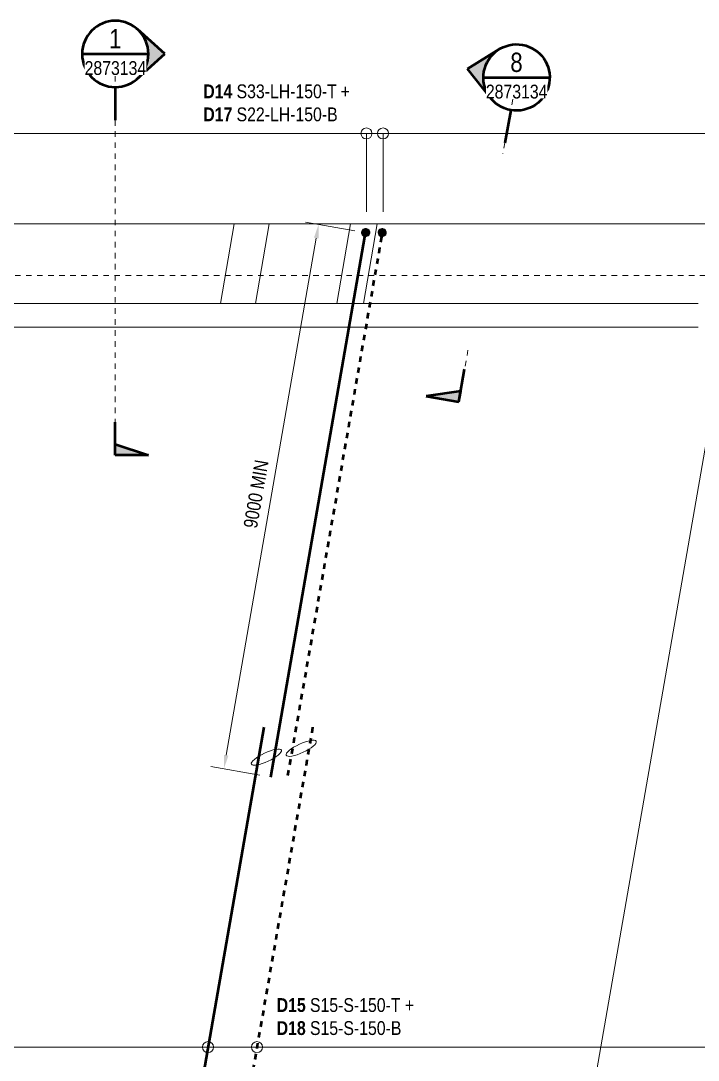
# Model space of a CAD drawing. Header units: metres. Extents: x -1150 to -1098, y 3 to 550.
# Drawn here: x -1131.52 to -1119.25, y 530.92 to 549.73 of the extents above; entities that cross this region are included whole.
import ezdxf

# ---------------------------------------------------------------- set-up
doc = ezdxf.new("R2010")
doc.units = ezdxf.units.M
for name, pattern in [('Dot_Section Line', [0.02, 0, -0.02]), ('JacobsDash', [0.0045, 0.003, -0.0015]), ('JacobsGridLine', [0.0145, 0.01, -0.001, 0.0025, -0.001])]:
    doc.linetypes.add(name, pattern=pattern)
doc.layers.get('Defpoints').update_dxf_attribs({"color": 41})
for name, color, linetype, lineweight in [('A-ANNO-DIMS', 7, 'Continuous', 9), ('A-ANNO-NOTE', 7, 'Continuous', 9), ('A-DETL', 7, 'Continuous', 13), ('A-DETL-GENF', 7, 'Continuous', 9), ('A-FLOR', 7, 'Continuous', 50), ('G-ANNO-TEXT', 7, 'Continuous', 9), ('S-BEAM', 7, 'Continuous', 50), ('S-GRID', 7, 'Continuous', 9)]:
    doc.layers.add(name, color=color, linetype=linetype, lineweight=lineweight)
doc.layers.add('G-ANNO-SYMB', color=7, linetype='Continuous', lineweight=35, true_color=0x0080ff)
doc.styles.add('Arial Narrow', font='ARIALN.TTF', dxfattribs={"height": 0.35})
doc.styles.add('Arial Narrow_1', font='ARIALN.TTF', dxfattribs={"height": 0.25})
doc.styles.add('Arial Narrow_B', font='ARIALNB.TTF', dxfattribs={"height": 0.25})
doc.dimstyles.new('Dimension_Standard_O__mm_', dxfattribs={"dimscale": 0.3048, "dimtxt": 0.255858, "dimasz": 0.82021, "dimexe": 0.787402, "dimexo": 0.492126, "dimgap": 0.492126, "dimtad": 1, "dimdec": 0, "dimlfac": 1000, "dimzin": 0, "dimdsep": 46, "dimtxsty": 'Arial Narrow_1', "dimsah": 1, "dimcen": 0.09, "dimaunit": 1, "dimadec": 4, "dimazin": 0, "dimtfac": 1, "dimtdec": 4, "dimtix": 1, "dimtmove": 0, "dimatfit": 3, "dimfxl": 1, "dimtvp": 1, "dimtfill": 1, "dimtolj": 1, "dimtzin": 0, "dimlwd": 18, "dimlwe": 18, "dimarcsym": 2})

# ---------------------------------------------------------------- blocks, each defined once
blk = doc.blocks.new('CS_DET_Rebar Combined - Multiple Bar-7463282-DRG-2873131 - DECK REINFORCEMENT PLAN')
at = {"layer": 'A-DETL-GENF'}
blk.add_hatch(color=256, dxfattribs=at).paths.add_polyline_path([(9.928, -0.019), (9.935, -0.037), (9.947, -0.053), (9.963, -0.065), (9.981, -0.072), (10, -0.075), (10.019, -0.072), (10.038, -0.065), (10.053, -0.053), (10.065, -0.037), (10.072, -0.019), (10.075, 0), (10.072, 0.019), (10.065, 0.038), (10.053, 0.053), (10.038, 0.065), (10.019, 0.072), (10, 0.075), (9.981, 0.072), (9.963, 0.065), (9.947, 0.053), (9.935, 0.038), (9.928, 0.019), (9.925, 0)])
at = {"layer": 'A-DETL-GENF', "lineweight": 50}
blk.add_line((0, 0), (9.925, 0), dxfattribs=at)
at = {"layer": 'A-DETL-GENF'}
for start, end in [(0, 180), (180, 360)]:
    blk.add_arc((10, 0), 0.075, start, end, dxfattribs=at)
blk = doc.blocks.new('CS_DET_Rebar Combined - Multiple Bar-7463274-DRG-2873131 - DECK REINFORCEMENT PLAN')
at = {"layer": 'A-DETL-GENF'}
blk.add_hatch(color=256, dxfattribs=at).paths.add_polyline_path([(9.928, -0.019), (9.935, -0.037), (9.947, -0.053), (9.963, -0.065), (9.981, -0.072), (10, -0.075), (10.019, -0.072), (10.038, -0.065), (10.053, -0.053), (10.065, -0.037), (10.072, -0.019), (10.075, 0), (10.072, 0.019), (10.065, 0.038), (10.053, 0.053), (10.038, 0.065), (10.019, 0.072), (10, 0.075), (9.981, 0.072), (9.963, 0.065), (9.947, 0.053), (9.935, 0.038), (9.928, 0.019), (9.925, 0)])
at = {"layer": 'A-DETL-GENF', "linetype": 'JacobsDash', "lineweight": 50}
blk.add_line((9.925, 0), (0, 0), dxfattribs=at)
at = {"layer": 'A-DETL-GENF'}
for start, end in [(360, 180), (180, 360)]:
    blk.add_arc((10, 0), 0.075, start, end, dxfattribs=at)
blk = doc.blocks.new('T2DExtentArrowReinf_v1 - Extent-7462384-DRG-2873131 - DECK REINFORCEMENT PLAN')
at = {"layer": 'A-DETL-GENF'}
blk.add_line((0.25, 0), (30.329, 0), dxfattribs=at)
blk = doc.blocks.new('T2DExtentArrowReinf_v1 - Extent-7449611-DRG-2873131 - DECK REINFORCEMENT PLAN')
at = {"layer": 'A-DETL-GENF'}
blk.add_line((0.25, 0), (38.43, 0), dxfattribs=at)
blk = doc.blocks.new('CS_DET_Rebar Combined - Multiple Bar-7465618-DRG-2873131 - DECK REINFORCEMENT PLAN')
at = {"layer": 'A-DETL-GENF', "lineweight": 50}
blk.add_line((0, 0), (10.678, 0), dxfattribs=at)
blk = doc.blocks.new('CS_DET_Rebar Combined - Multiple Bar-7465954-DRG-2873131 - DECK REINFORCEMENT PLAN')
at = {"layer": 'A-DETL-GENF', "linetype": 'JacobsDash', "lineweight": 50}
blk.add_line((10.678, 0), (0, 0), dxfattribs=at)
blk = doc.blocks.new('T2DExtentArrowReinf_v1 - Extent-7465852-DRG-2873131 - DECK REINFORCEMENT PLAN')
at = {"layer": 'A-DETL-GENF'}
for p, q in [((0, 0.01), (0, -0.01)), ((0.25, 0), (29.95, 0)), ((30.2, -0.01), (30.2, 0))]:
    blk.add_line(p, q, dxfattribs=at)
blk = doc.blocks.new('Section - sectionTail-4870194-DRG-2873131 - DECK REINFORCEMENT PLAN')
at = {"layer": 'G-ANNO-SYMB', "lineweight": 9}
blk.add_hatch(color=7, dxfattribs=at).paths.add_polyline_path([(-0.006, 0.006), (-0.004, 0), (-0.006, 0)])
at = {"layer": 'G-ANNO-SYMB', "color": 7, "lineweight": 50}
for p, q in [((-0.006, 0.006), (-0.006, 0)), ((-0.004, 0), (-0.006, 0.006)), ((-0.006, 0), (-0.004, 0)), ((-0.006, 0), (0, 0))]:
    blk.add_line(p, q, dxfattribs=at)
blk = doc.blocks.new('Section - SectionHead-4898858-DRG-2873131 - DECK REINFORCEMENT PLAN')
at = {"layer": 'G-ANNO-SYMB', "lineweight": 9}
h = blk.add_hatch(color=7, dxfattribs=at)
edge = h.paths.add_edge_path()
edge.add_line((-0.002, 0.009), (0.00247, 0.004))
edge.add_arc((-0.002, 0), 0.006, 41.8277, 138.1723)
edge.add_line((-0.00647, 0.004), (-0.002, 0.009))
at = {"layer": 'G-ANNO-SYMB', "color": 7, "lineweight": 50}
for p, q in [((-0.002, 0.009), (-0.00647, 0.004)), ((0.00247, 0.004), (-0.002, 0.009)), ((0.004, 0), (0.01, 0))]:
    blk.add_line(p, q, dxfattribs=at)
for start, end in [(360, 180), (180, 360)]:
    blk.add_arc((-0.002, 0), 0.006, start, end, dxfattribs=at)
blk = doc.blocks.new('DIMBLOCK1-DRG-2873131 - DECK REINFORCEMENT PLAN')
at = {"layer": 'A-ANNO-DIMS', "color": 0, "lineweight": 18, "transparency": 16777216}
for p, q in [((-1125.472, 545.931), (-1126.363, 546.086)), ((-1127.8, 536.439), (-1126.17, 545.798)), ((-1127.189, 536.079), (-1128.08, 536.234))]:
    blk.add_line(p, q, dxfattribs=at)
at = {"layer": 'A-ANNO-DIMS', "color": 0, "transparency": 16777216}
for points in [[(-1126.211, 545.805), (-1126.129, 545.791), (-1126.127, 546.045)], [(-1127.841, 536.446), (-1127.759, 536.432), (-1127.843, 536.193)]]:
    blk.add_solid(points, dxfattribs=at)
at = {"layer": 'Defpoints', "color": 0, "transparency": 16777216}
for p in [(-1126.127, 546.045), (-1125.325, 545.905), (-1127.041, 536.053)]:
    blk.add_point(p, dxfattribs=at)
at = {"layer": 'A-ANNO-DIMS', "color": 0, "lineweight": 18, "transparency": 16777216, "insert": (-1127.259, 541.166), "char_height": 0.25, "width": 1.49129, "attachment_point": 5, "rotation": 80.1169, "style": 'Arial Narrow_1', "bg_fill": 3, "box_fill_scale": 1.1, "bg_fill_color": 256, "bg_fill_true_color": 13158600, "bg_fill_transparency": 0}
blk.add_mtext('\\A1;9000 MIN', dxfattribs=at)

msp = doc.modelspace()

# ---------------------------------------------------------------- linework, layer by layer
at = {"layer": 'A-ANNO-NOTE'}
for centre in [(-1125.261, 547.6906), (-1128.1311, 531.1568)]:
    msp.add_circle(centre, 0.1, dxfattribs=at)
at = {"layer": 'A-DETL'}
for p, q in [((-1125.261, 546.2706), (-1125.261, 547.6906)), ((-1124.961, 546.2706), (-1124.961, 547.6906))]:
    msp.add_line(p, q, dxfattribs=at)
for centre in [(-1124.961, 547.6906), (-1127.2433, 531.1568)]:
    msp.add_circle(centre, 0.1, dxfattribs=at)
for centre in [(-1126.442, 536.5646), (-1127.0727, 536.4029)]:
    msp.add_ellipse(centre, major_axis=(0.2719, 0.1268), ratio=0.2666667, dxfattribs=at)
at = {"layer": 'A-FLOR', "lineweight": 13}
msp.add_line((-1135.8197, 546.0535), (-1105.0437, 546.0535), dxfattribs=at)
at = {"layer": 'G-ANNO-SYMB', "color": 7, "lineweight": 50}
for p, q in [((-1130.4082, 549.1288), (-1129.2082, 549.1288)), ((-1123.1437, 548.703), (-1121.9437, 548.703))]:
    msp.add_line(p, q, dxfattribs=at)
at = {"layer": 'G-ANNO-SYMB', "color": 7, "linetype": 'Dot_Section Line', "lineweight": 9, "true_color": 0xffffff}
for p, q in [((-1129.8082, 548.9288), (-1129.8082, 542.4683)), ((-1122.5788, 548.5061), (-1122.7896, 547.3236)), ((-1123.4228, 543.7716), (-1123.4849, 543.4231))]:
    msp.add_line(p, q, dxfattribs=at)
at = {"layer": 'S-BEAM', "lineweight": 13}
for p, q in [((-1122.6238, 546.0536), (-1135.8224, 546.0536)), ((-1127.6542, 546.0536), (-1127.9051, 544.6136)), ((-1127.2707, 544.6136), (-1127.0198, 546.0536)), ((-1125.548, 546.0536), (-1125.7989, 544.6136)), ((-1125.3167, 544.6136), (-1125.0658, 546.0536)), ((-1122.6238, 546.0536), (-1119.2555, 546.0536)), ((-1135.8224, 544.6136), (-1122.6238, 544.6136)), ((-1119.2555, 544.6136), (-1122.6238, 544.6136)), ((-1122.6248, 544.1836), (-1134.8474, 544.1836)), ((-1122.6238, 544.1836), (-1122.6248, 544.1836)), ((-1122.6238, 544.1836), (-1119.2565, 544.1836)), ((-1119.2565, 544.1836), (-1119.2555, 544.1836))]:
    msp.add_line(p, q, dxfattribs=at)
at = {"layer": 'S-GRID', "linetype": 'JacobsGridLine', "lineweight": 18}
msp.add_line((-1138.4233, 545.1185), (-1103.0234, 545.1185), dxfattribs=at)

# ---------------------------------------------------------------- block references
at = {"layer": 'A-DETL-GENF'}
for name, p in [('T2DExtentArrowReinf_v1 - Extent-7462384-DRG-2873131 - DECK REINFORCEMENT PLAN', (-1135.7224, 547.6906)), ('T2DExtentArrowReinf_v1 - Extent-7465852-DRG-2873131 - DECK REINFORCEMENT PLAN', (-1137.9934, 531.1568))]:
    msp.add_blockref(name, p, dxfattribs=at)
for name, p, rotation in [('CS_DET_Rebar Combined - Multiple Bar-7463282-DRG-2873131 - DECK REINFORCEMENT PLAN', (-1126.9918, 536.0446), 80.11694444444473), ('CS_DET_Rebar Combined - Multiple Bar-7463274-DRG-2873131 - DECK REINFORCEMENT PLAN', (-1126.6918, 536.0446), 80.11694444444473), ('T2DExtentArrowReinf_v1 - Extent-7449611-DRG-2873131 - DECK REINFORCEMENT PLAN', (-1118.4443, 545.9372), 260.1169774653487), ('CS_DET_Rebar Combined - Multiple Bar-7465618-DRG-2873131 - DECK REINFORCEMENT PLAN', (-1128.9478, 526.4246), 80.11694444444473), ('CS_DET_Rebar Combined - Multiple Bar-7465954-DRG-2873131 - DECK REINFORCEMENT PLAN', (-1128.0678, 526.4246), 80.11694444444473)]:
    msp.add_blockref(name, p, dxfattribs=dict(at, rotation=rotation))
at = {"layer": 'G-ANNO-SYMB', "color": 7, "lineweight": 50, "xscale": 99.99999999999996, "yscale": 99.99999999999996, "zscale": 99.99999999999996}
for name, p, rotation in [('Section - SectionHead-4898858-DRG-2873131 - DECK REINFORCEMENT PLAN', (-1129.8082, 548.9288), 269.9999999999968), ('Section - sectionTail-4870194-DRG-2873131 - DECK REINFORCEMENT PLAN', (-1123.4849, 543.4231), 79.89304123079778)]:
    msp.add_blockref(name, p, dxfattribs=dict(at, rotation=rotation))
at = {"layer": 'G-ANNO-SYMB', "color": 7, "lineweight": 50, "extrusion": (0, 0, -1)}
for name, p, xscale, yscale, zscale, rotation in [('Section - SectionHead-4898858-DRG-2873131 - DECK REINFORCEMENT PLAN', (1122.5788, 548.5061), 99.99999999999994, 99.99999999999994, 99.99999999999994, 280.106958769202), ('Section - sectionTail-4870194-DRG-2873131 - DECK REINFORCEMENT PLAN', (1129.8082, 542.4683), 99.99999999999996, 99.99999999999996, 99.99999999999996, 90.00000000000337)]:
    msp.add_blockref(name, p, dxfattribs=dict(at, xscale=xscale, yscale=yscale, zscale=zscale, rotation=rotation))

# ---------------------------------------------------------------- texts
at = {"layer": 'G-ANNO-TEXT', "char_height": 0.25, "attachment_point": 1, "style": 'Arial Narrow_B', "bg_fill": 3, "box_fill_scale": 1, "bg_fill_color": 256, "bg_fill_transparency": 0}
for s, insert in [('D14 ', (-1128.2144, 548.5772)), ('D17 ', (-1128.2144, 548.1605))]:
    msp.add_mtext(s, dxfattribs=dict(at, insert=insert))

# ---------------------------------------------------------------- next in the draw order: texts
at = {"layer": 'G-ANNO-SYMB', "color": 7, "lineweight": 9, "char_height": 0.35, "attachment_point": 1, "style": 'Arial Narrow', "bg_fill": 3, "box_fill_scale": 1, "bg_fill_color": 256, "bg_fill_transparency": 0}
for s, insert in [('1', (-1129.9207, 549.5785)), ('8', (-1122.6563, 549.1527))]:
    msp.add_mtext(s, dxfattribs=dict(at, insert=insert))
at = {"layer": 'G-ANNO-SYMB', "color": 7, "lineweight": 9, "char_height": 0.25, "attachment_point": 1, "style": 'Arial Narrow_1', "bg_fill": 3, "box_fill_scale": 1, "bg_fill_color": 256, "bg_fill_true_color": 13158600, "bg_fill_transparency": 0}
for insert in [(-1130.3637, 548.9985), (-1123.0993, 548.5727)]:
    msp.add_mtext('2873134', dxfattribs=dict(at, insert=insert))
at = {"layer": 'G-ANNO-TEXT', "char_height": 0.25, "attachment_point": 1, "bg_fill": 3, "box_fill_scale": 1, "bg_fill_color": 256, "bg_fill_transparency": 0}
for s, insert, style in [('S33-LH-150-T', (-1127.6124, 548.5772), 'Arial Narrow_1'), ('S22-LH-150-B', (-1127.6124, 548.1605), 'Arial Narrow_1'), ('D15 ', (-1126.8855, 532.0434), 'Arial Narrow_B'), ('D18 ', (-1126.8855, 531.6267), 'Arial Narrow_B')]:
    msp.add_mtext(s, dxfattribs=dict(at, insert=insert, style=style))

# ---------------------------------------------------------------- next in the draw order: dimensions: what is measured, and where the dimension line sits
at = {"layer": 'A-ANNO-DIMS', "lineweight": 18}
dim = msp.add_linear_dim(base=(-1126.1269, 546.0446), p1=(-1127.041, 536.0532), p2=(-1125.3246, 545.9048), angle=80.11694, text='9000 MIN', dimstyle='Dimension_Standard_O__mm_', override={"dimpost": '<>', "dimfxl": 10}, dxfattribs=at)
dim.commit()
dim.dimension.update_dxf_attribs({"geometry": 'DIMBLOCK1-DRG-2873131 - DECK REINFORCEMENT PLAN', "text_midpoint": (-1127.2586, 541.1664)})

# ---------------------------------------------------------------- next in the draw order: texts
at = {"layer": 'G-ANNO-TEXT', "char_height": 0.25, "attachment_point": 1, "style": 'Arial Narrow_1', "bg_fill": 3, "box_fill_scale": 1, "bg_fill_color": 256, "bg_fill_transparency": 0}
for s, insert in [('+', (-1125.7273, 548.5772)), ('S15-S-150-T + ', (-1126.2836, 532.0434)), ('S15-S-150-B', (-1126.2836, 531.6267))]:
    msp.add_mtext(s, dxfattribs=dict(at, insert=insert))

doc.saveas('drawing.dxf')
